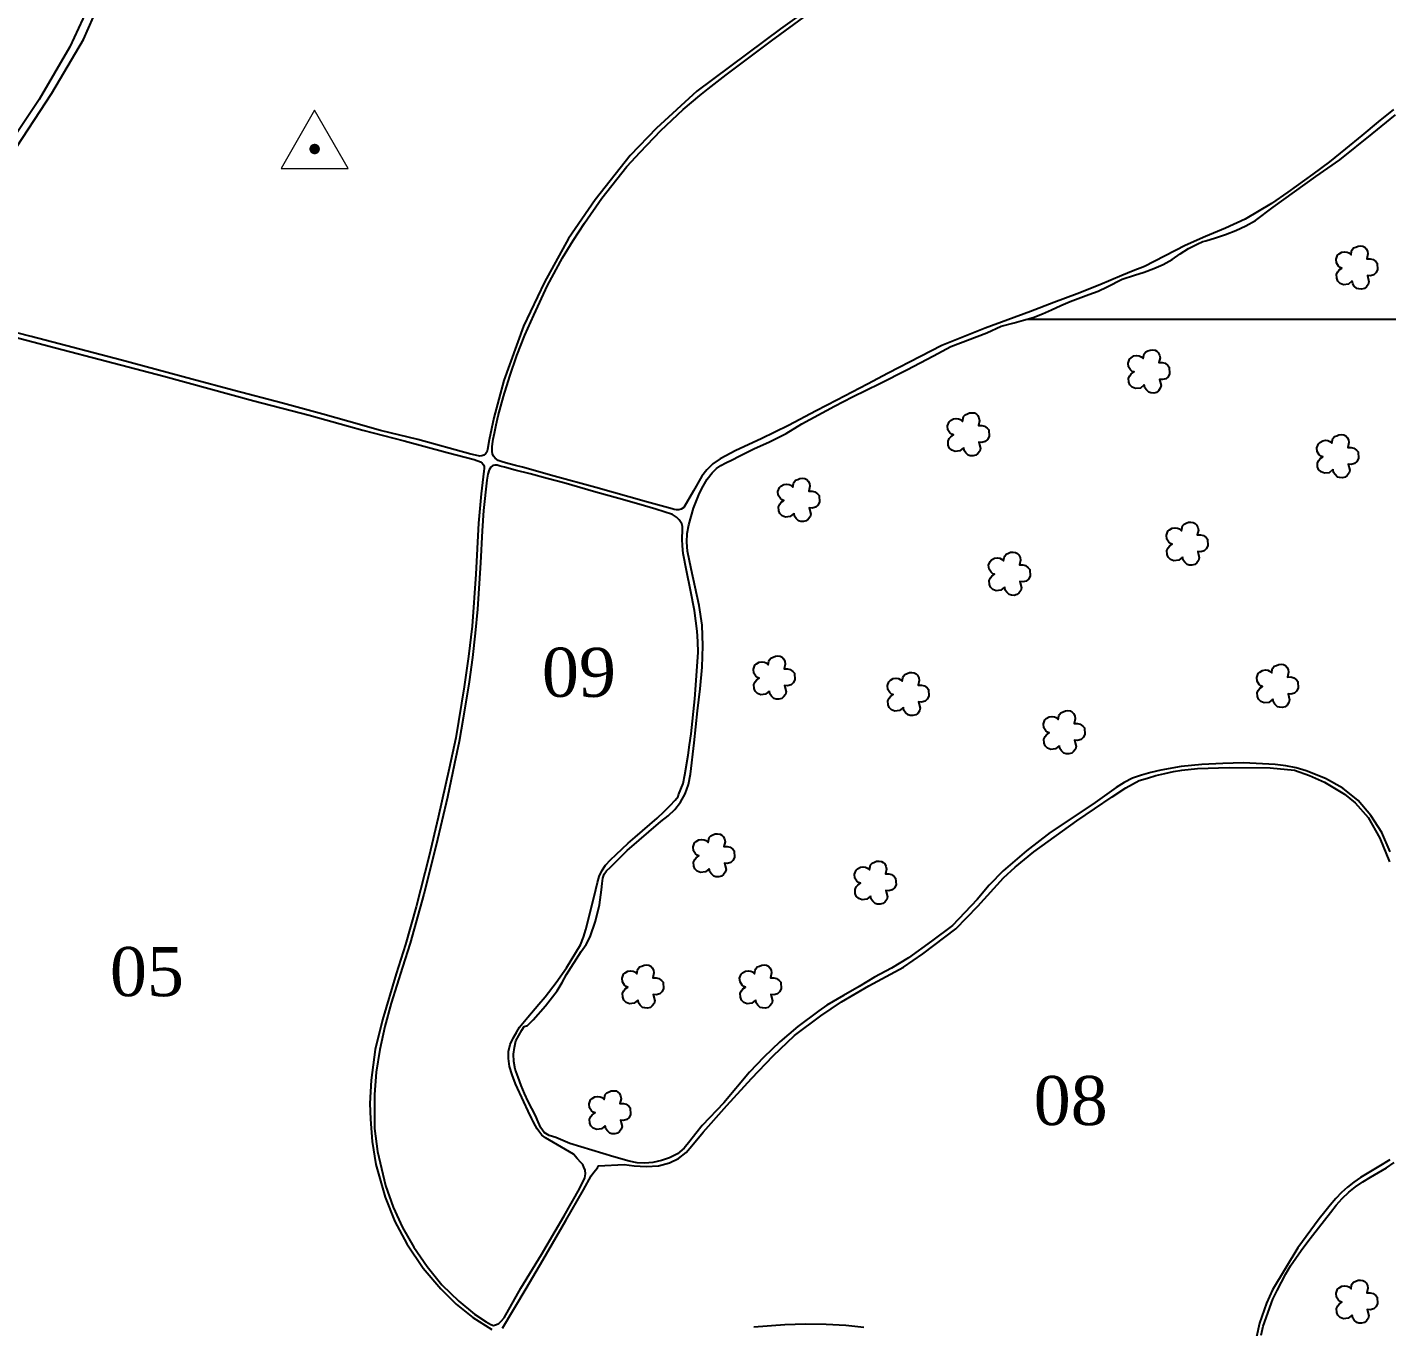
# Model space of a CAD drawing. Extents: x 736225 to 741536, y 7840815 to 7848326.
# Drawn here: x 737935 to 738850, y 7843322 to 7844196 of the extents above; entities that cross this region are included whole.
import ezdxf
from ezdxf.enums import TextEntityAlignment as Align

# ---------------------------------------------------------------- set-up
doc = ezdxf.new("R2010")
doc.units = 0
doc.header["$LTSCALE"] = 0.6
doc.linetypes.add('CONTINUO', pattern=[0])
for name, color, linetype in [('0114001311', 1, 'Continuous'), ('0114001311005', 5, 'Continuous'), ('0114001311008', 5, 'Continuous'), ('0114001311009', 5, 'Continuous'), ('0114001311010', 5, 'Continuous'), ('0114001311011', 5, 'Continuous'), ('_SIMBOLO ARVORE', 118, 'Continuous'), ('MALHA', 8, 'Continuous'), ('TEXTO', 7, 'Continuous'), ('TEXTO_NUN_TAL', 7, 'Continuous')]:
    doc.layers.add(name, color=color, linetype=linetype)
doc.styles.add('AREAS', font='times.ttf')

msp = doc.modelspace()

# ---------------------------------------------------------------- linework, layer by layer
at = {"layer": '0114001311'}
for points in [[(737980.9, 7844221.1), (737963.45, 7844183.3), (737942.77, 7844147.7), (737913.94, 7844104.79)], [(738851.97, 7843641.6), (738846.21, 7843654.43), (738838.96, 7843666.01), (738830.37, 7843676.03), (738819.97, 7843684.23), (738808.32, 7843690.91), (738795.43, 7843695.94), (738788.64, 7843698.02), (738781.61, 7843699.46), (738774.51, 7843700.34), (738753.25, 7843701.37), (738739.27, 7843700.96), (738725.3, 7843700.22), (738711.31, 7843699), (738697.53, 7843696.51), (738690.93, 7843694.91), (738684.62, 7843693.16), (738678.6, 7843690.96), (738672.89, 7843688.21), (738667.59, 7843684.86), (738651.86, 7843673.57), (738623.21, 7843654.58), (738607.23, 7843642.27), (738591.6, 7843628.72), (738582.14, 7843618.99), (738573.96, 7843609.33), (738557.39, 7843591.85), (738543.3, 7843581.45), (738527.75, 7843570.12), (738516.27, 7843563.3), (738504.96, 7843557.17), (738494.51, 7843550.96), (738484.06, 7843544.8), (738472.77, 7843538.3), (738467.43, 7843534.55), (738453.37, 7843523.85), (738441.25, 7843513.64), (738430.36, 7843503.38), (738420.71, 7843493.13), (738403.43, 7843472.58), (738388.89, 7843457.42), (738384.73, 7843451.96), (738380.7, 7843446.76), (738376.79, 7843442.04), (738372.3, 7843438.29), (738367.05, 7843435.55), (738361.56, 7843433.68), (738355.86, 7843432.48), (738350.38, 7843431.96), (738345.13, 7843432.22), (738339.84, 7843433.31), (738329.5, 7843436.13), (738299.88, 7843445.22), (738290.37, 7843449.21), (738286.01, 7843450.69), (738282.59, 7843452.64), (738280.31, 7843455.77), (738278.56, 7843459.76), (738276.76, 7843464.12), (738271.88, 7843473.58), (738269.48, 7843478.81), (738267.2, 7843484.24), (738265.02, 7843489.77), (738263.19, 7843495.2), (738262.13, 7843500.44), (738261.95, 7843505.23), (738262.67, 7843509.85), (738263.65, 7843514.29), (738267.6, 7843521.54), (738269.06, 7843523.94), (738271.42, 7843524.71), (738275.26, 7843528.52), (738283.41, 7843537.83), (738291.4, 7843548.05), (738294.84, 7843553.48), (738297.76, 7843559.05), (738307.42, 7843574.35), (738310.78, 7843579.13), (738313.52, 7843584.28), (738317.21, 7843594.77), (738319.75, 7843605.74), (738321.15, 7843615.86), (738321.61, 7843620.17), (738322, 7843623.73), (738322.92, 7843626.46), (738324.65, 7843628.68), (738327.16, 7843631.18), (738338.52, 7843642.32), (738361.08, 7843661.83), (738365.97, 7843665.68), (738370.6, 7843669.93), (738374.46, 7843674.93), (738377.49, 7843680.61), (738379.69, 7843686.89), (738381.06, 7843693.7), (738383.61, 7843714.89), (738385.86, 7843736.4), (738387.51, 7843751.09), (738388.97, 7843765.68), (738389.41, 7843780.11), (738388.93, 7843794.06), (738386.98, 7843807.24), (738381.53, 7843831.93), (738379.15, 7843843.76), (738378.69, 7843849.82), (738378.89, 7843855.71), (738379.88, 7843861.6), (738383.01, 7843872.88), (738387.14, 7843882.96), (738389.57, 7843887.53), (738392.42, 7843892.21), (738395.58, 7843896.49), (738398.66, 7843899.54), (738401.56, 7843901.42), (738404.96, 7843903.31), (738409.1, 7843905.39), (738413.84, 7843907.78), (738423.82, 7843912.66), (738434.17, 7843917.52), (738445.37, 7843922.97), (738456.07, 7843929.61), (738477.97, 7843941.37), (738490.2, 7843947.62), (738508.45, 7843956.72), (738526.61, 7843965.85), (738544.58, 7843975.28), (738556.34, 7843981.63), (738580.49, 7843990.85), (738590.25, 7843995.24), (738598.89, 7843997.5), (738605.22, 7843999.2), (738611.59, 7844001.17), (738617.88, 7844003.52), (738624.1, 7844006.22), (738630.35, 7844009.08), (738636.59, 7844011.91), (738649.19, 7844016.63), (738655.47, 7844018.91), (738661.55, 7844021.83), (738671.48, 7844026.8), (738679.8, 7844029.65), (738686.36, 7844031.59), (738692.84, 7844034.05), (738699.19, 7844036.82), (738705.21, 7844040.2), (738710.72, 7844044.01), (738716.17, 7844047.51), (738721.95, 7844050.44), (738725.85, 7844052.3), (738727.95, 7844052.76), (738734.37, 7844054.65), (738741.17, 7844056.98), (738748.02, 7844059.59), (738754.77, 7844062.71), (738761.27, 7844066.47), (738773.25, 7844075.28), (738801.83, 7844096.02), (738818.11, 7844107.28), (738839.9, 7844124.69), (738855.41, 7844137.42)], [(738765.23, 7843316.12), (738766.54, 7843322.32), (738773.04, 7843340.34), (738775.89, 7843346.21), (738778.8, 7843351.89), (738781.73, 7843357.48), (738784.97, 7843362.88), (738788.54, 7843368.07), (738792.11, 7843373.2), (738795.83, 7843378.25), (738799.61, 7843383.4), (738803.72, 7843388.49), (738807.8, 7843393.63), (738811.68, 7843398.73), (738815.54, 7843403.64), (738819.71, 7843408.18), (738824.11, 7843412.37), (738828.64, 7843416.07), (738833.47, 7843419.37), (738838.62, 7843422.5), (738843.98, 7843425.7), (738849.4, 7843428.93), (738854.61, 7843432.51)]]:
    msp.add_lwpolyline(points, dxfattribs=at)
at = {"layer": '0114001311005'}
msp.add_lwpolyline([(737919.04, 7843989.85), (737953.71, 7843980.69), (737988.06, 7843971.78), (738026.58, 7843961.54), (738087.26, 7843945.11), (738124.59, 7843935.43), (738150.96, 7843928.04), (738160.63, 7843925.25), (738188.43, 7843918.13), (738217.36, 7843910.14), (738235.43, 7843905.54), (738239.82, 7843903.94), (738241, 7843902.99), (738241.72, 7843901.93), (738242.14, 7843900.84), (738242.19, 7843899.4), (738242.1, 7843897.63), (738240.32, 7843882.33), (738238.51, 7843862.72), (738236.67, 7843828.37), (738234.21, 7843793.45), (738231.74, 7843772.95), (738228.77, 7843752.57), (738223.12, 7843718.29), (738218.76, 7843697.5), (738211.37, 7843664.71), (738205.29, 7843638.85), (738196.57, 7843604.47), (738189.35, 7843579.04), (738182.92, 7843559.34), (738173.77, 7843528.34), (738168.93, 7843508.42), (738166.24, 7843487.87), (738165.39, 7843472.21), (738165.67, 7843461.69), (738166.91, 7843446.6), (738169.27, 7843431.06), (738175.58, 7843409.18), (738182.23, 7843392.65), (738190.24, 7843377.66), (738201.24, 7843361.27), (738213.17, 7843347.4), (738223.36, 7843337.18), (738234.71, 7843328.16), (738247.3, 7843319.97)], dxfattribs=at)
at = {"layer": '0114001311008'}
for points in [[(738254.54, 7843320.91), (738270.47, 7843347.66), (738281.66, 7843366.7), (738297.31, 7843393.28), (738309.2, 7843414), (738314.33, 7843423.5), (738316.14, 7843425.9), (738318.56, 7843428.84), (738319.26, 7843430.19), (738336.5, 7843431.05), (738343.25, 7843430.19), (738351.22, 7843429.76), (738359.46, 7843430.28), (738366.94, 7843432.14), (738373.11, 7843435.22), (738378.23, 7843439.16), (738382.01, 7843443.65), (738389.51, 7843452.78), (738405.61, 7843470.82), (738422.12, 7843488.94), (738436.81, 7843504.26), (738451.15, 7843517.93), (738468.81, 7843531.17), (738482.65, 7843540.49), (738501.1, 7843551.24), (738524.39, 7843563.95), (738537.55, 7843572.96), (738559.66, 7843589.75), (738574.4, 7843604.85), (738591.78, 7843623.98), (738599.49, 7843631.23), (738612.22, 7843641.49), (738641.06, 7843662.37), (738664.85, 7843678.49), (738673.94, 7843684.46), (738683.05, 7843689.41), (738688.56, 7843691.17), (738694.31, 7843692.76), (738700.32, 7843694.28), (738706.2, 7843695.58), (738711.83, 7843696.55), (738722.37, 7843697.6), (738743.54, 7843698.27), (738771.07, 7843698.06), (738787.64, 7843696.42), (738797.66, 7843692.92), (738807.79, 7843688.29), (738821.11, 7843680.23), (738828.36, 7843674.47), (738837.14, 7843664.5), (738845.08, 7843650.72), (738851.42, 7843634.81)], [(738851.77, 7843434.13), (738844.3, 7843429.75), (738831.91, 7843422.29), (738827.49, 7843419.21), (738823.2, 7843415.89), (738819.18, 7843412.13), (738815.36, 7843408.11), (738811.64, 7843403.77), (738807.92, 7843399.16), (738804.17, 7843394.47), (738789.69, 7843374.9), (738772.71, 7843346.72), (738768.66, 7843337.66), (738763.94, 7843324.25), (738762.07, 7843315.18)], [(738497.79, 7843321.27), (738485.52, 7843322.69), (738472.41, 7843323.5), (738458.46, 7843323.6), (738444.49, 7843323.26), (738423.8, 7843321.59)]]:
    msp.add_lwpolyline(points, dxfattribs=at)
at = {"layer": '0114001311009'}
msp.add_lwpolyline([(738255.71, 7843327.92), (738267, 7843347.9), (738280.73, 7843370.49), (738290.13, 7843386.29), (738296.07, 7843396.49), (738306.51, 7843414.76), (738309.95, 7843422), (738310.43, 7843424.76), (738310.18, 7843427.17), (738309.41, 7843429.19), (738308.56, 7843431.07), (738307.36, 7843432.4), (738304.87, 7843435.15), (738302.39, 7843438), (738283.45, 7843449.02), (738281.16, 7843450.8), (738278.97, 7843453.4), (738277.92, 7843455.15), (738276.71, 7843457), (738274.89, 7843460.56), (738274.23, 7843461.73), (738271.89, 7843467.01), (738268.91, 7843473.25), (738263.3, 7843485.45), (738261.07, 7843491.4), (738259.4, 7843497.09), (738258.51, 7843502.32), (738258.67, 7843507.2), (738259.74, 7843511.79), (738261.82, 7843516.16), (738264.2, 7843520.35), (738265.97, 7843523.52), (738271.7, 7843530.33), (738279.13, 7843539), (738283.29, 7843543.9), (738290.79, 7843553.62), (738297.63, 7843563.45), (738300.88, 7843568.64), (738307, 7843578.98), (738309.13, 7843584), (738310.63, 7843589.14), (738313.33, 7843599.67), (738317.29, 7843616.11), (738318.44, 7843620.91), (738319.67, 7843625), (738321.49, 7843628.74), (738323.98, 7843632.48), (738327.28, 7843636.09), (738331.06, 7843639.67), (738335.01, 7843643.45), (738339.26, 7843647.35), (738343.85, 7843651.38), (738348.79, 7843655.6), (738358.66, 7843664.18), (738363.32, 7843668.57), (738367.52, 7843672.68), (738370.79, 7843676.35), (738372.8, 7843678.64), (738373.08, 7843679.78), (738376.14, 7843687.56), (738377.32, 7843693.39), (738379.51, 7843706.59), (738380.5, 7843713.44), (738381.48, 7843720.82), (738383.91, 7843744.52), (738386.33, 7843775.67), (738386.07, 7843783.01), (738385.56, 7843790.08), (738383.79, 7843803.89), (738381.04, 7843817.54), (738378.32, 7843830.81), (738376.18, 7843842.36), (738375.63, 7843847.39), (738375.58, 7843851.93), (738375.82, 7843858.38), (738375.64, 7843860.51), (738375.18, 7843862.15), (738373.47, 7843864.93), (738371.59, 7843866.73), (738368.98, 7843868.62), (738357.77, 7843872.19), (738346.28, 7843875.41), (738332.93, 7843879.37), (738317.4, 7843883.6), (738295.93, 7843889.78), (738284.73, 7843892.85), (738273.1, 7843895.8), (738263.19, 7843898.42), (738255.96, 7843900.36), (738253.09, 7843901.13), (738250.96, 7843901.63), (738249.51, 7843901.76), (738248.13, 7843901.45), (738246.77, 7843900.42), (738245.57, 7843898.6), (738244.63, 7843895.71), (738243.99, 7843891.59), (738241.84, 7843871.31), (738240.93, 7843857.43), (738239.73, 7843836.1), (738237.82, 7843804.71), (738236.3, 7843788.55), (738234.41, 7843772.35), (738232.06, 7843755.89), (738228.2, 7843731.38), (738225.37, 7843715.77), (738222.39, 7843700.89), (738217.46, 7843678.39), (738209.91, 7843645.94), (738201.67, 7843613.07), (738192.42, 7843580.08), (738187.35, 7843563.89), (738179.67, 7843539.64), (738175.35, 7843523.85), (738171.93, 7843508.46), (738169.59, 7843493.2), (738168.39, 7843478.07), (738168.53, 7843455.2), (738170.49, 7843439.93), (738175.93, 7843416.99), (738180.95, 7843402.46), (738187.21, 7843388.74), (738194.91, 7843375.43), (738203.8, 7843362.51), (738213.82, 7843350.14), (738225.09, 7843339.16), (738235.81, 7843330.36), (738243.48, 7843325.21), (738246.75, 7843323.29), (738248.5, 7843322.81), (738250.5, 7843323.35), (738252.02, 7843324.1), (738253.12, 7843324.97), (738253.54, 7843325.45)], close=True, dxfattribs=at)
at = {"layer": '0114001311010'}
for points in [[(738471.41, 7844216.89), (738441.61, 7844195.38), (738385.34, 7844153.45), (738358.29, 7844128.6), (738340.48, 7844110.15), (738317, 7844080.39), (738298.9, 7844054.28), (738282.79, 7844024.83), (738268.79, 7843995.25), (738255.56, 7843958.66), (738248.68, 7843933.52), (738245.5, 7843918.71), (738244.48, 7843912.26), (738243.93, 7843910.53), (738243.15, 7843909.26), (738242.09, 7843908.52), (738240.64, 7843907.94), (738239.35, 7843907.82), (738238.33, 7843908.01), (738233.3, 7843909.2), (738197.55, 7843918.92), (738172.47, 7843925.11), (738151.09, 7843931.12), (738133.68, 7843936.13), (738106.63, 7843943.47), (738074.01, 7843951.93), (738045.63, 7843959.7), (737998.12, 7843972.39), (737937.42, 7843988.34), (737877.6, 7844003.66)], [(737923.73, 7844109.85), (737951.26, 7844152.17), (737972.62, 7844188.28), (737979.41, 7844203.38)]]:
    msp.add_lwpolyline(points, dxfattribs=at)
at = {"layer": '0114001311011'}
msp.add_lwpolyline([(738854.09, 7844141.14), (738843.93, 7844132.76), (738832.77, 7844123.62), (738821.88, 7844114.51), (738811.09, 7844105.77), (738799.96, 7844097.56), (738783.16, 7844085.51), (738771.99, 7844077.82), (738754.41, 7844067.38), (738741.18, 7844061.29), (738727.68, 7844055.7), (738714.07, 7844049.47), (738686.7, 7844035.44), (738679, 7844032.5), (738671.43, 7844029.46), (738663.9, 7844026.28), (738656.55, 7844023), (738641.29, 7844016.94), (738625.53, 7844011.28), (738609.96, 7844005.21), (738579.49, 7843993.92), (738550.17, 7843982.18), (738535.93, 7843974.91), (738514.16, 7843963.72), (738500.14, 7843956.31), (738479.46, 7843945.56), (738465.73, 7843938.26), (738447.08, 7843928.48), (738428.67, 7843919.39), (738411.62, 7843911.66), (738401.07, 7843905.89), (738396.17, 7843902.61), (738392.05, 7843898.65), (738388.7, 7843894.23), (738383.05, 7843884.4), (738376.54, 7843873.12), (738374.85, 7843872.19), (738373.24, 7843871.69), (738371.76, 7843871.62), (738370.19, 7843871.89), (738368.67, 7843872.29), (738366.24, 7843873.03), (738351.54, 7843877.11), (738317.4, 7843886.78), (738289.39, 7843894.41), (738268.04, 7843900.33), (738263.41, 7843901.58), (738258.99, 7843902.68), (738255.09, 7843903.64), (738251.77, 7843904.87), (738249.66, 7843906.35), (738248.42, 7843907.77), (738247.86, 7843909.24), (738247.57, 7843910.84), (738247.59, 7843912.38), (738247.66, 7843914.02), (738247.92, 7843916.07), (738248.39, 7843919.14), (738249.16, 7843923.35), (738250.37, 7843928.82), (738251.77, 7843934.82), (738255.28, 7843947.83), (738259.52, 7843961.54), (738264.19, 7843975.48), (738269.61, 7843989.12), (738275.58, 7844002.71), (738284.96, 7844022.55), (738294.95, 7844041.25), (738302.15, 7844052.89), (738309.77, 7844064.62), (738321.5, 7844081.39), (738338.35, 7844102.82), (738347.18, 7844112.37), (738361.1, 7844126.9), (738376.24, 7844141.05), (738387.31, 7844150.41), (738393.01, 7844155.08), (738405.02, 7844164.4), (738435.53, 7844187.32), (738469.09, 7844211.67)], dxfattribs=at)
at = {"layer": '_SIMBOLO ARVORE', "color": 3, "linetype": 'CONTINUO'}
for points in [[(738826.29, 7844025.67, 0), (738823.78, 7844023.55, 0), (738820.58, 7844023.19, 0), (738818.3, 7844024.07, 0), (738816.69, 7844025.66, 0), (738816.02, 7844027.48, 0), (738815.84, 7844030.16, 0), (738816.71, 7844031.86, 0), (738817.63, 7844033.11, 0), (738819.47, 7844034.36, 0), (738818.3, 7844034.73, 0), (738817.15, 7844035.69, 0), (738815.79, 7844037.83, 0), (738815.54, 7844040.37, 0), (738816.52, 7844043.03, 0), (738817.55, 7844043.98, 0), (738819.43, 7844045.13, 0), (738821.4, 7844045.39, 0), (738822.97, 7844045.16, 0), (738824.22, 7844044.59, 0), (738825.58, 7844043.37, 0), (738825.99, 7844045.7, 0), (738826.34, 7844046.63, 0), (738827.36, 7844047.92, 0), (738828.88, 7844048.48, 0), (738830.36, 7844049.13, 0), (738832.03, 7844049.29, 0), (738833.61, 7844049.06, 0), (738834.89, 7844048.39, 0), (738835.84, 7844047.36, 0), (738836.67, 7844045.71, 0), (738837, 7844043.88, 0), (738836.24, 7844040.62, 0), (738838.52, 7844040.66, 0), (738840.41, 7844040.2, 0), (738842.19, 7844038.79, 0), (738843.18, 7844037.67, 0), (738843.45, 7844033.18, 0), (738842.35, 7844031.17, 0), (738840.89, 7844029.83, 0), (738838.59, 7844029.21, 0), (738836.57, 7844029.39, 0), (738837.65, 7844025.2, 0), (738837.15, 7844023.41, 0), (738835.94, 7844021.71, 0), (738834.61, 7844020.64, 0), (738832.71, 7844020.18, 0), (738830.83, 7844020.29, 0), (738829.42, 7844020.69, 0), (738827.8, 7844022.28, 0), (738826.71, 7844023.71, 0), (738826.37, 7844025.88, 0)], [(738686.37, 7843955.75, 0), (738683.85, 7843953.64, 0), (738680.66, 7843953.27, 0), (738678.38, 7843954.15, 0), (738676.76, 7843955.74, 0), (738676.1, 7843957.56, 0), (738675.92, 7843960.25, 0), (738676.79, 7843961.94, 0), (738677.71, 7843963.2, 0), (738679.55, 7843964.44, 0), (738678.37, 7843964.82, 0), (738677.22, 7843965.77, 0), (738675.86, 7843967.91, 0), (738675.62, 7843970.46, 0), (738676.6, 7843973.11, 0), (738677.63, 7843974.06, 0), (738679.5, 7843975.21, 0), (738681.47, 7843975.47, 0), (738683.05, 7843975.25, 0), (738684.3, 7843974.67, 0), (738685.66, 7843973.45, 0), (738686.07, 7843975.78, 0), (738686.42, 7843976.71, 0), (738687.44, 7843978, 0), (738688.96, 7843978.56, 0), (738690.44, 7843979.22, 0), (738692.11, 7843979.37, 0), (738693.68, 7843979.15, 0), (738694.96, 7843978.47, 0), (738695.91, 7843977.44, 0), (738696.75, 7843975.8, 0), (738697.07, 7843973.97, 0), (738696.32, 7843970.71, 0), (738698.6, 7843970.74, 0), (738700.49, 7843970.29, 0), (738702.27, 7843968.88, 0), (738703.26, 7843967.75, 0), (738703.53, 7843963.26, 0), (738702.43, 7843961.25, 0), (738700.96, 7843959.91, 0), (738698.66, 7843959.3, 0), (738696.64, 7843959.48, 0), (738697.72, 7843955.28, 0), (738697.23, 7843953.5, 0), (738696.02, 7843951.79, 0), (738694.68, 7843950.73, 0), (738692.79, 7843950.26, 0), (738690.91, 7843950.38, 0), (738689.5, 7843950.78, 0), (738687.88, 7843952.36, 0), (738686.78, 7843953.79, 0), (738686.45, 7843955.97, 0)], [(738564.85, 7843913.43, 0), (738562.34, 7843911.32, 0), (738559.14, 7843910.95, 0), (738556.87, 7843911.84, 0), (738555.25, 7843913.42, 0), (738554.58, 7843915.24, 0), (738554.4, 7843917.93, 0), (738555.27, 7843919.63, 0), (738556.19, 7843920.88, 0), (738558.03, 7843922.13, 0), (738556.86, 7843922.5, 0), (738555.71, 7843923.45, 0), (738554.35, 7843925.59, 0), (738554.11, 7843928.14, 0), (738555.09, 7843930.79, 0), (738556.11, 7843931.75, 0), (738557.99, 7843932.89, 0), (738559.96, 7843933.16, 0), (738561.54, 7843932.93, 0), (738562.78, 7843932.36, 0), (738564.15, 7843931.14, 0), (738564.56, 7843933.46, 0), (738564.91, 7843934.4, 0), (738565.93, 7843935.69, 0), (738567.44, 7843936.24, 0), (738568.93, 7843936.9, 0), (738570.59, 7843937.05, 0), (738572.17, 7843936.83, 0), (738573.45, 7843936.15, 0), (738574.4, 7843935.12, 0), (738575.23, 7843933.48, 0), (738575.56, 7843931.65, 0), (738574.8, 7843928.39, 0), (738577.09, 7843928.43, 0), (738578.98, 7843927.97, 0), (738580.76, 7843926.56, 0), (738581.75, 7843925.43, 0), (738582.01, 7843920.94, 0), (738580.91, 7843918.93, 0), (738579.45, 7843917.59, 0), (738577.15, 7843916.98, 0), (738575.13, 7843917.16, 0), (738576.21, 7843912.97, 0), (738575.72, 7843911.18, 0), (738574.5, 7843909.47, 0), (738573.17, 7843908.41, 0), (738571.27, 7843907.95, 0), (738569.39, 7843908.06, 0), (738567.98, 7843908.46, 0), (738566.37, 7843910.05, 0), (738565.27, 7843911.48, 0), (738564.93, 7843913.65, 0)], [(738813.4, 7843898.71, 0), (738810.89, 7843896.6, 0), (738807.69, 7843896.23, 0), (738805.42, 7843897.12, 0), (738803.8, 7843898.7, 0), (738803.13, 7843900.52, 0), (738802.95, 7843903.21, 0), (738803.82, 7843904.91, 0), (738804.74, 7843906.16, 0), (738806.58, 7843907.41, 0), (738805.41, 7843907.78, 0), (738804.26, 7843908.73, 0), (738802.9, 7843910.87, 0), (738802.65, 7843913.42, 0), (738803.63, 7843916.08, 0), (738804.66, 7843917.03, 0), (738806.54, 7843918.17, 0), (738808.51, 7843918.44, 0), (738810.09, 7843918.21, 0), (738811.33, 7843917.64, 0), (738812.7, 7843916.42, 0), (738813.11, 7843918.75, 0), (738813.45, 7843919.68, 0), (738814.47, 7843920.97, 0), (738815.99, 7843921.52, 0), (738817.47, 7843922.18, 0), (738819.14, 7843922.33, 0), (738820.72, 7843922.11, 0), (738822, 7843921.43, 0), (738822.95, 7843920.41, 0), (738823.78, 7843918.76, 0), (738824.11, 7843916.93, 0), (738823.35, 7843913.67, 0), (738825.64, 7843913.71, 0), (738827.53, 7843913.25, 0), (738829.31, 7843911.84, 0), (738830.29, 7843910.71, 0), (738830.56, 7843906.22, 0), (738829.46, 7843904.21, 0), (738828, 7843902.88, 0), (738825.7, 7843902.26, 0), (738823.68, 7843902.44, 0), (738824.76, 7843898.25, 0), (738824.26, 7843896.46, 0), (738823.05, 7843894.75, 0), (738821.72, 7843893.69, 0), (738819.82, 7843893.23, 0), (738817.94, 7843893.34, 0), (738816.53, 7843893.74, 0), (738814.92, 7843895.33, 0), (738813.82, 7843896.76, 0), (738813.48, 7843898.93, 0)], [(738450.71, 7843869.27, 0), (738448.19, 7843867.16, 0), (738445, 7843866.79, 0), (738442.72, 7843867.68, 0), (738441.1, 7843869.27, 0), (738440.44, 7843871.09, 0), (738440.26, 7843873.77, 0), (738441.13, 7843875.47, 0), (738442.05, 7843876.72, 0), (738443.88, 7843877.97, 0), (738442.71, 7843878.34, 0), (738441.56, 7843879.3, 0), (738440.2, 7843881.44, 0), (738439.96, 7843883.98, 0), (738440.94, 7843886.64, 0), (738441.97, 7843887.59, 0), (738443.84, 7843888.73, 0), (738445.81, 7843889, 0), (738447.39, 7843888.77, 0), (738448.63, 7843888.2, 0), (738450, 7843886.98, 0), (738450.41, 7843889.31, 0), (738450.76, 7843890.24, 0), (738451.78, 7843891.53, 0), (738453.3, 7843892.09, 0), (738454.78, 7843892.74, 0), (738456.44, 7843892.9, 0), (738458.02, 7843892.67, 0), (738459.3, 7843891.99, 0), (738460.25, 7843890.97, 0), (738461.09, 7843889.32, 0), (738461.41, 7843887.49, 0), (738460.65, 7843884.23, 0), (738462.94, 7843884.27, 0), (738464.83, 7843883.81, 0), (738466.61, 7843882.4, 0), (738467.6, 7843881.27, 0), (738467.87, 7843876.79, 0), (738466.76, 7843874.78, 0), (738465.3, 7843873.44, 0), (738463, 7843872.82, 0), (738460.98, 7843873, 0), (738462.06, 7843868.81, 0), (738461.57, 7843867.02, 0), (738460.35, 7843865.32, 0), (738459.02, 7843864.25, 0), (738457.13, 7843863.79, 0), (738455.25, 7843863.9, 0), (738453.84, 7843864.3, 0), (738452.22, 7843865.89, 0), (738451.12, 7843867.32, 0), (738450.78, 7843869.49, 0)], [(738712.14, 7843839.84, 0), (738709.63, 7843837.73, 0), (738706.43, 7843837.36, 0), (738704.16, 7843838.24, 0), (738702.54, 7843839.83, 0), (738701.87, 7843841.65, 0), (738701.69, 7843844.33, 0), (738702.56, 7843846.03, 0), (738703.48, 7843847.28, 0), (738705.32, 7843848.53, 0), (738704.15, 7843848.91, 0), (738703, 7843849.86, 0), (738701.64, 7843852, 0), (738701.39, 7843854.55, 0), (738702.37, 7843857.2, 0), (738703.4, 7843858.15, 0), (738705.28, 7843859.3, 0), (738707.25, 7843859.56, 0), (738708.83, 7843859.34, 0), (738710.07, 7843858.76, 0), (738711.44, 7843857.54, 0), (738711.85, 7843859.87, 0), (738712.19, 7843860.8, 0), (738713.21, 7843862.09, 0), (738714.73, 7843862.65, 0), (738716.21, 7843863.31, 0), (738717.88, 7843863.46, 0), (738719.46, 7843863.23, 0), (738720.74, 7843862.56, 0), (738721.69, 7843861.53, 0), (738722.52, 7843859.88, 0), (738722.85, 7843858.05, 0), (738722.09, 7843854.8, 0), (738724.38, 7843854.83, 0), (738726.26, 7843854.38, 0), (738728.05, 7843852.96, 0), (738729.03, 7843851.84, 0), (738729.3, 7843847.35, 0), (738728.2, 7843845.34, 0), (738726.74, 7843844, 0), (738724.44, 7843843.38, 0), (738722.42, 7843843.56, 0), (738723.5, 7843839.37, 0), (738723, 7843837.58, 0), (738721.79, 7843835.88, 0), (738720.46, 7843834.82, 0), (738718.56, 7843834.35, 0), (738716.68, 7843834.46, 0), (738715.27, 7843834.86, 0), (738713.66, 7843836.45, 0), (738712.56, 7843837.88, 0), (738712.22, 7843840.05, 0)], [(738592.47, 7843819.6, 0), (738589.96, 7843817.49, 0), (738586.76, 7843817.12, 0), (738584.48, 7843818, 0), (738582.87, 7843819.59, 0), (738582.2, 7843821.41, 0), (738582.02, 7843824.1, 0), (738582.89, 7843825.79, 0), (738583.81, 7843827.04, 0), (738585.65, 7843828.29, 0), (738584.48, 7843828.67, 0), (738583.33, 7843829.62, 0), (738581.97, 7843831.76, 0), (738581.72, 7843834.31, 0), (738582.7, 7843836.96, 0), (738583.73, 7843837.91, 0), (738585.61, 7843839.06, 0), (738587.58, 7843839.32, 0), (738589.15, 7843839.1, 0), (738590.4, 7843838.52, 0), (738591.77, 7843837.3, 0), (738592.17, 7843839.63, 0), (738592.52, 7843840.56, 0), (738593.54, 7843841.85, 0), (738595.06, 7843842.41, 0), (738596.54, 7843843.07, 0), (738598.21, 7843843.22, 0), (738599.79, 7843842.99, 0), (738601.07, 7843842.32, 0), (738602.02, 7843841.29, 0), (738602.85, 7843839.65, 0), (738603.18, 7843837.82, 0), (738602.42, 7843834.56, 0), (738604.7, 7843834.59, 0), (738606.59, 7843834.14, 0), (738608.37, 7843832.73, 0), (738609.36, 7843831.6, 0), (738609.63, 7843827.11, 0), (738608.53, 7843825.1, 0), (738607.07, 7843823.76, 0), (738604.77, 7843823.15, 0), (738602.75, 7843823.32, 0), (738603.83, 7843819.13, 0), (738603.33, 7843817.35, 0), (738602.12, 7843815.64, 0), (738600.79, 7843814.58, 0), (738598.89, 7843814.11, 0), (738597.01, 7843814.22, 0), (738595.6, 7843814.62, 0), (738593.98, 7843816.21, 0), (738592.89, 7843817.64, 0), (738592.55, 7843819.81, 0)], [(738434.14, 7843749.68, 0), (738431.62, 7843747.57, 0), (738428.43, 7843747.2, 0), (738426.15, 7843748.09, 0), (738424.53, 7843749.67, 0), (738423.87, 7843751.49, 0), (738423.69, 7843754.18, 0), (738424.56, 7843755.87, 0), (738425.48, 7843757.13, 0), (738427.31, 7843758.38, 0), (738426.14, 7843758.75, 0), (738424.99, 7843759.7, 0), (738423.63, 7843761.84, 0), (738423.39, 7843764.39, 0), (738424.37, 7843767.04, 0), (738425.4, 7843767.99, 0), (738427.27, 7843769.14, 0), (738429.24, 7843769.41, 0), (738430.82, 7843769.18, 0), (738432.06, 7843768.6, 0), (738433.43, 7843767.39, 0), (738433.84, 7843769.71, 0), (738434.19, 7843770.64, 0), (738435.21, 7843771.94, 0), (738436.73, 7843772.49, 0), (738438.21, 7843773.15, 0), (738439.87, 7843773.3, 0), (738441.45, 7843773.08, 0), (738442.73, 7843772.4, 0), (738443.68, 7843771.37, 0), (738444.52, 7843769.73, 0), (738444.84, 7843767.9, 0), (738444.09, 7843764.64, 0), (738446.37, 7843764.68, 0), (738448.26, 7843764.22, 0), (738450.04, 7843762.81, 0), (738451.03, 7843761.68, 0), (738451.3, 7843757.19, 0), (738450.19, 7843755.18, 0), (738448.73, 7843753.84, 0), (738446.43, 7843753.23, 0), (738444.41, 7843753.41, 0), (738445.49, 7843749.22, 0), (738445, 7843747.43, 0), (738443.79, 7843745.72, 0), (738442.45, 7843744.66, 0), (738440.56, 7843744.19, 0), (738438.68, 7843744.31, 0), (738437.27, 7843744.71, 0), (738435.65, 7843746.3, 0), (738434.55, 7843747.73, 0), (738434.21, 7843749.9, 0)], [(738772.9, 7843744.16, 0), (738770.38, 7843742.05, 0), (738767.19, 7843741.68, 0), (738764.91, 7843742.57, 0), (738763.3, 7843744.15, 0), (738762.63, 7843745.97, 0), (738762.45, 7843748.66, 0), (738763.32, 7843750.36, 0), (738764.24, 7843751.61, 0), (738766.08, 7843752.86, 0), (738764.91, 7843753.23, 0), (738763.75, 7843754.18, 0), (738762.39, 7843756.32, 0), (738762.15, 7843758.87, 0), (738763.13, 7843761.52, 0), (738764.16, 7843762.48, 0), (738766.04, 7843763.62, 0), (738768.01, 7843763.89, 0), (738769.58, 7843763.66, 0), (738770.83, 7843763.09, 0), (738772.19, 7843761.87, 0), (738772.6, 7843764.19, 0), (738772.95, 7843765.13, 0), (738773.97, 7843766.42, 0), (738775.49, 7843766.97, 0), (738776.97, 7843767.63, 0), (738778.64, 7843767.78, 0), (738780.21, 7843767.56, 0), (738781.49, 7843766.88, 0), (738782.45, 7843765.85, 0), (738783.28, 7843764.21, 0), (738783.6, 7843762.38, 0), (738782.85, 7843759.12, 0), (738785.13, 7843759.16, 0), (738787.02, 7843758.7, 0), (738788.8, 7843757.29, 0), (738789.79, 7843756.16, 0), (738790.06, 7843751.67, 0), (738788.96, 7843749.66, 0), (738787.5, 7843748.33, 0), (738785.19, 7843747.71, 0), (738783.18, 7843747.89, 0), (738784.25, 7843743.7, 0), (738783.76, 7843741.91, 0), (738782.55, 7843740.2, 0), (738781.21, 7843739.14, 0), (738779.32, 7843738.68, 0), (738777.44, 7843738.79, 0), (738776.03, 7843739.19, 0), (738774.41, 7843740.78, 0), (738773.31, 7843742.21, 0), (738772.98, 7843744.38, 0)], [(738524.35, 7843738.64, 0), (738521.84, 7843736.53, 0), (738518.64, 7843736.16, 0), (738516.36, 7843737.05, 0), (738514.75, 7843738.63, 0), (738514.08, 7843740.45, 0), (738513.9, 7843743.14, 0), (738514.77, 7843744.84, 0), (738515.69, 7843746.09, 0), (738517.53, 7843747.34, 0), (738516.36, 7843747.71, 0), (738515.2, 7843748.66, 0), (738513.85, 7843750.8, 0), (738513.6, 7843753.35, 0), (738514.58, 7843756, 0), (738515.61, 7843756.96, 0), (738517.49, 7843758.1, 0), (738519.46, 7843758.37, 0), (738521.03, 7843758.14, 0), (738522.28, 7843757.57, 0), (738523.64, 7843756.35, 0), (738524.05, 7843758.68, 0), (738524.4, 7843759.61, 0), (738525.42, 7843760.9, 0), (738526.94, 7843761.45, 0), (738528.42, 7843762.11, 0), (738530.09, 7843762.26, 0), (738531.66, 7843762.04, 0), (738532.95, 7843761.36, 0), (738533.9, 7843760.34, 0), (738534.73, 7843758.69, 0), (738535.06, 7843756.86, 0), (738534.3, 7843753.6, 0), (738536.58, 7843753.64, 0), (738538.47, 7843753.18, 0), (738540.25, 7843751.77, 0), (738541.24, 7843750.64, 0), (738541.51, 7843746.15, 0), (738540.41, 7843744.14, 0), (738538.95, 7843742.81, 0), (738536.64, 7843742.19, 0), (738534.63, 7843742.37, 0), (738535.7, 7843738.18, 0), (738535.21, 7843736.39, 0), (738534, 7843734.68, 0), (738532.67, 7843733.62, 0), (738530.77, 7843733.16, 0), (738528.89, 7843733.27, 0), (738527.48, 7843733.67, 0), (738525.86, 7843735.26, 0), (738524.76, 7843736.69, 0), (738524.43, 7843738.86, 0)], [(738629.29, 7843712.88, 0), (738626.78, 7843710.77, 0), (738623.58, 7843710.4, 0), (738621.31, 7843711.29, 0), (738619.69, 7843712.88, 0), (738619.02, 7843714.7, 0), (738618.84, 7843717.38, 0), (738619.71, 7843719.08, 0), (738620.63, 7843720.33, 0), (738622.47, 7843721.58, 0), (738621.3, 7843721.95, 0), (738620.15, 7843722.91, 0), (738618.79, 7843725.05, 0), (738618.54, 7843727.59, 0), (738619.52, 7843730.25, 0), (738620.55, 7843731.2, 0), (738622.43, 7843732.34, 0), (738624.4, 7843732.61, 0), (738625.98, 7843732.38, 0), (738627.22, 7843731.81, 0), (738628.59, 7843730.59, 0), (738629, 7843732.92, 0), (738629.34, 7843733.85, 0), (738630.36, 7843735.14, 0), (738631.88, 7843735.7, 0), (738633.36, 7843736.35, 0), (738635.03, 7843736.51, 0), (738636.61, 7843736.28, 0), (738637.89, 7843735.6, 0), (738638.84, 7843734.58, 0), (738639.67, 7843732.93, 0), (738640, 7843731.1, 0), (738639.24, 7843727.84, 0), (738641.53, 7843727.88, 0), (738643.42, 7843727.42, 0), (738645.2, 7843726.01, 0), (738646.18, 7843724.88, 0), (738646.45, 7843720.39, 0), (738645.35, 7843718.39, 0), (738643.89, 7843717.05, 0), (738641.59, 7843716.43, 0), (738639.57, 7843716.61, 0), (738640.65, 7843712.42, 0), (738640.15, 7843710.63, 0), (738638.94, 7843708.93, 0), (738637.61, 7843707.86, 0), (738635.71, 7843707.4, 0), (738633.83, 7843707.51, 0), (738632.42, 7843707.91, 0), (738630.81, 7843709.5, 0), (738629.71, 7843710.93, 0), (738629.37, 7843713.1, 0)], [(738393.63, 7843630.09, 0), (738391.12, 7843627.98, 0), (738387.92, 7843627.61, 0), (738385.64, 7843628.49, 0), (738384.03, 7843630.08, 0), (738383.36, 7843631.9, 0), (738383.18, 7843634.59, 0), (738384.05, 7843636.28, 0), (738384.97, 7843637.54, 0), (738386.81, 7843638.78, 0), (738385.64, 7843639.16, 0), (738384.49, 7843640.11, 0), (738383.13, 7843642.25, 0), (738382.88, 7843644.8, 0), (738383.86, 7843647.45, 0), (738384.89, 7843648.4, 0), (738386.77, 7843649.55, 0), (738388.74, 7843649.81, 0), (738390.32, 7843649.59, 0), (738391.56, 7843649.01, 0), (738392.93, 7843647.79, 0), (738393.34, 7843650.12, 0), (738393.68, 7843651.05, 0), (738394.7, 7843652.34, 0), (738396.22, 7843652.9, 0), (738397.7, 7843653.56, 0), (738399.37, 7843653.71, 0), (738400.95, 7843653.49, 0), (738402.23, 7843652.81, 0), (738403.18, 7843651.78, 0), (738404.01, 7843650.14, 0), (738404.34, 7843648.31, 0), (738403.58, 7843645.05, 0), (738405.87, 7843645.08, 0), (738407.75, 7843644.63, 0), (738409.54, 7843643.22, 0), (738410.52, 7843642.09, 0), (738410.79, 7843637.6, 0), (738409.69, 7843635.59, 0), (738408.23, 7843634.25, 0), (738405.93, 7843633.64, 0), (738403.91, 7843633.81, 0), (738404.99, 7843629.62, 0), (738404.49, 7843627.84, 0), (738403.28, 7843626.13, 0), (738401.95, 7843625.07, 0), (738400.05, 7843624.6, 0), (738398.17, 7843624.72, 0), (738396.76, 7843625.12, 0), (738395.15, 7843626.7, 0), (738394.05, 7843628.13, 0), (738393.71, 7843630.3, 0)], [(738502.26, 7843611.69, 0), (738499.74, 7843609.58, 0), (738496.55, 7843609.21, 0), (738494.27, 7843610.1, 0), (738492.65, 7843611.68, 0), (738491.99, 7843613.5, 0), (738491.81, 7843616.19, 0), (738492.68, 7843617.88, 0), (738493.6, 7843619.14, 0), (738495.44, 7843620.39, 0), (738494.26, 7843620.76, 0), (738493.11, 7843621.71, 0), (738491.75, 7843623.85, 0), (738491.51, 7843626.4, 0), (738492.49, 7843629.05, 0), (738493.52, 7843630, 0), (738495.39, 7843631.15, 0), (738497.36, 7843631.41, 0), (738498.94, 7843631.19, 0), (738500.19, 7843630.61, 0), (738501.55, 7843629.39, 0), (738501.96, 7843631.72, 0), (738502.31, 7843632.65, 0), (738503.33, 7843633.94, 0), (738504.85, 7843634.5, 0), (738506.33, 7843635.16, 0), (738508, 7843635.31, 0), (738509.57, 7843635.09, 0), (738510.85, 7843634.41, 0), (738511.8, 7843633.38, 0), (738512.64, 7843631.74, 0), (738512.96, 7843629.91, 0), (738512.21, 7843626.65, 0), (738514.49, 7843626.68, 0), (738516.38, 7843626.23, 0), (738518.16, 7843624.82, 0), (738519.15, 7843623.69, 0), (738519.42, 7843619.2, 0), (738518.32, 7843617.19, 0), (738516.85, 7843615.85, 0), (738514.55, 7843615.24, 0), (738512.53, 7843615.42, 0), (738513.61, 7843611.22, 0), (738513.12, 7843609.44, 0), (738511.91, 7843607.73, 0), (738510.57, 7843606.67, 0), (738508.68, 7843606.2, 0), (738506.8, 7843606.32, 0), (738505.39, 7843606.72, 0), (738503.77, 7843608.3, 0), (738502.67, 7843609.74, 0), (738502.33, 7843611.91, 0)], [(738345.76, 7843541.77, 0), (738343.25, 7843539.66, 0), (738340.05, 7843539.29, 0), (738337.78, 7843540.18, 0), (738336.16, 7843541.77, 0), (738335.49, 7843543.59, 0), (738335.31, 7843546.27, 0), (738336.18, 7843547.97, 0), (738337.1, 7843549.22, 0), (738338.94, 7843550.47, 0), (738337.77, 7843550.84, 0), (738336.62, 7843551.8, 0), (738335.26, 7843553.94, 0), (738335.01, 7843556.48, 0), (738335.99, 7843559.14, 0), (738337.02, 7843560.09, 0), (738338.9, 7843561.23, 0), (738340.87, 7843561.5, 0), (738342.45, 7843561.27, 0), (738343.69, 7843560.7, 0), (738345.06, 7843559.48, 0), (738345.47, 7843561.81, 0), (738345.81, 7843562.74, 0), (738346.83, 7843564.03, 0), (738348.35, 7843564.59, 0), (738349.84, 7843565.24, 0), (738351.5, 7843565.4, 0), (738353.08, 7843565.17, 0), (738354.36, 7843564.49, 0), (738355.31, 7843563.47, 0), (738356.14, 7843561.82, 0), (738356.47, 7843559.99, 0), (738355.71, 7843556.73, 0), (738358, 7843556.77, 0), (738359.89, 7843556.31, 0), (738361.67, 7843554.9, 0), (738362.65, 7843553.77, 0), (738362.92, 7843549.28, 0), (738361.82, 7843547.28, 0), (738360.36, 7843545.94, 0), (738358.06, 7843545.32, 0), (738356.04, 7843545.5, 0), (738357.12, 7843541.31, 0), (738356.62, 7843539.52, 0), (738355.41, 7843537.82, 0), (738354.08, 7843536.75, 0), (738352.18, 7843536.29, 0), (738350.3, 7843536.4, 0), (738348.89, 7843536.8, 0), (738347.28, 7843538.39, 0), (738346.18, 7843539.82, 0), (738345.84, 7843541.99, 0)], [(738424.93, 7843541.77, 0), (738422.42, 7843539.66, 0), (738419.22, 7843539.29, 0), (738416.94, 7843540.18, 0), (738415.33, 7843541.77, 0), (738414.66, 7843543.59, 0), (738414.48, 7843546.27, 0), (738415.35, 7843547.97, 0), (738416.27, 7843549.22, 0), (738418.11, 7843550.47, 0), (738416.94, 7843550.84, 0), (738415.79, 7843551.8, 0), (738414.43, 7843553.94, 0), (738414.18, 7843556.48, 0), (738415.16, 7843559.14, 0), (738416.19, 7843560.09, 0), (738418.07, 7843561.23, 0), (738420.04, 7843561.5, 0), (738421.61, 7843561.27, 0), (738422.86, 7843560.7, 0), (738424.22, 7843559.48, 0), (738424.63, 7843561.81, 0), (738424.98, 7843562.74, 0), (738426, 7843564.03, 0), (738427.52, 7843564.59, 0), (738429, 7843565.24, 0), (738430.67, 7843565.4, 0), (738432.25, 7843565.17, 0), (738433.53, 7843564.49, 0), (738434.48, 7843563.47, 0), (738435.31, 7843561.82, 0), (738435.64, 7843559.99, 0), (738434.88, 7843556.73, 0), (738437.16, 7843556.77, 0), (738439.05, 7843556.31, 0), (738440.83, 7843554.9, 0), (738441.82, 7843553.77, 0), (738442.09, 7843549.28, 0), (738440.99, 7843547.28, 0), (738439.53, 7843545.94, 0), (738437.23, 7843545.32, 0), (738435.21, 7843545.5, 0), (738436.29, 7843541.31, 0), (738435.79, 7843539.52, 0), (738434.58, 7843537.82, 0), (738433.25, 7843536.75, 0), (738431.35, 7843536.29, 0), (738429.47, 7843536.4, 0), (738428.06, 7843536.8, 0), (738426.44, 7843538.39, 0), (738425.35, 7843539.82, 0), (738425.01, 7843541.99, 0)], [(738323.67, 7843457.14, 0), (738321.16, 7843455.03, 0), (738317.96, 7843454.66, 0), (738315.68, 7843455.54, 0), (738314.07, 7843457.13, 0), (738313.4, 7843458.95, 0), (738313.22, 7843461.64, 0), (738314.09, 7843463.33, 0), (738315.01, 7843464.59, 0), (738316.85, 7843465.83, 0), (738315.68, 7843466.21, 0), (738314.52, 7843467.16, 0), (738313.17, 7843469.3, 0), (738312.92, 7843471.85, 0), (738313.9, 7843474.5, 0), (738314.93, 7843475.45, 0), (738316.81, 7843476.6, 0), (738318.78, 7843476.86, 0), (738320.35, 7843476.64, 0), (738321.6, 7843476.06, 0), (738322.96, 7843474.84, 0), (738323.37, 7843477.17, 0), (738323.72, 7843478.1, 0), (738324.74, 7843479.39, 0), (738326.26, 7843479.95, 0), (738327.74, 7843480.61, 0), (738329.41, 7843480.76, 0), (738330.98, 7843480.54, 0), (738332.27, 7843479.86, 0), (738333.22, 7843478.83, 0), (738334.05, 7843477.19, 0), (738334.38, 7843475.36, 0), (738333.62, 7843472.1, 0), (738335.9, 7843472.13, 0), (738337.79, 7843471.68, 0), (738339.57, 7843470.27, 0), (738340.56, 7843469.14, 0), (738340.83, 7843464.65, 0), (738339.73, 7843462.64, 0), (738338.27, 7843461.3, 0), (738335.96, 7843460.69, 0), (738333.95, 7843460.87, 0), (738335.02, 7843456.67, 0), (738334.53, 7843454.89, 0), (738333.32, 7843453.18, 0), (738331.99, 7843452.12, 0), (738330.09, 7843451.65, 0), (738328.21, 7843451.77, 0), (738326.8, 7843452.17, 0), (738325.18, 7843453.75, 0), (738324.08, 7843455.18, 0), (738323.75, 7843457.36, 0)], [(738826.29, 7843329.7, 0), (738823.77, 7843327.59, 0), (738820.58, 7843327.22, 0), (738818.3, 7843328.11, 0), (738816.68, 7843329.7, 0), (738816.02, 7843331.51, 0), (738815.84, 7843334.2, 0), (738816.71, 7843335.9, 0), (738817.63, 7843337.15, 0), (738819.47, 7843338.4, 0), (738818.3, 7843338.77, 0), (738817.14, 7843339.73, 0), (738815.78, 7843341.86, 0), (738815.54, 7843344.41, 0), (738816.52, 7843347.07, 0), (738817.55, 7843348.02, 0), (738819.42, 7843349.16, 0), (738821.39, 7843349.43, 0), (738822.97, 7843349.2, 0), (738824.22, 7843348.63, 0), (738825.58, 7843347.41, 0), (738825.99, 7843349.74, 0), (738826.34, 7843350.67, 0), (738827.36, 7843351.96, 0), (738828.88, 7843352.51, 0), (738830.36, 7843353.17, 0), (738832.03, 7843353.33, 0), (738833.6, 7843353.1, 0), (738834.88, 7843352.42, 0), (738835.83, 7843351.4, 0), (738836.67, 7843349.75, 0), (738836.99, 7843347.92, 0), (738836.24, 7843344.66, 0), (738838.52, 7843344.7, 0), (738840.41, 7843344.24, 0), (738842.19, 7843342.83, 0), (738843.18, 7843341.7, 0), (738843.45, 7843337.21, 0), (738842.35, 7843335.21, 0), (738840.88, 7843333.87, 0), (738838.58, 7843333.25, 0), (738836.56, 7843333.43, 0), (738837.64, 7843329.24, 0), (738837.15, 7843327.45, 0), (738835.94, 7843325.75, 0), (738834.6, 7843324.68, 0), (738832.71, 7843324.22, 0), (738830.83, 7843324.33, 0), (738829.42, 7843324.73, 0), (738827.8, 7843326.32, 0), (738826.7, 7843327.75, 0), (738826.37, 7843329.92, 0)]]:
    msp.add_polyline3d(points, dxfattribs=at)
at = {"layer": 'MALHA'}
msp.add_lwpolyline([(738607.81, 7844000), (741282.64, 7844000)], dxfattribs=at)
at = {"layer": 'TEXTO', "color": 7, "lineweight": 9, "flags": 128}
msp.add_lwpolyline([(738105.55, 7844101.43), (738150.76, 7844101.43), (738128.16, 7844140.58)], close=True, dxfattribs=at)
at = {"layer": 'TEXTO', "color": 7, "lineweight": 9, "const_width": 3.53, "flags": 128}
msp.add_lwpolyline([(738126.39, 7844114.48, -1), (738129.92, 7844114.48, -1)], format="xyb", close=True, dxfattribs=at)

# ---------------------------------------------------------------- texts
at = {"layer": 'TEXTO_NUN_TAL', "linetype": 'Continuous', "style": 'AREAS'}
for s, p in [('09', (738306.02, 7843762.34)), ('05', (738015.32, 7843560.89)), ('08', (738636.97, 7843474.11))]:
    msp.add_text(s, height=33, dxfattribs=at).set_placement(p, align=Align.MIDDLE_CENTER)

doc.saveas('drawing.dxf')
